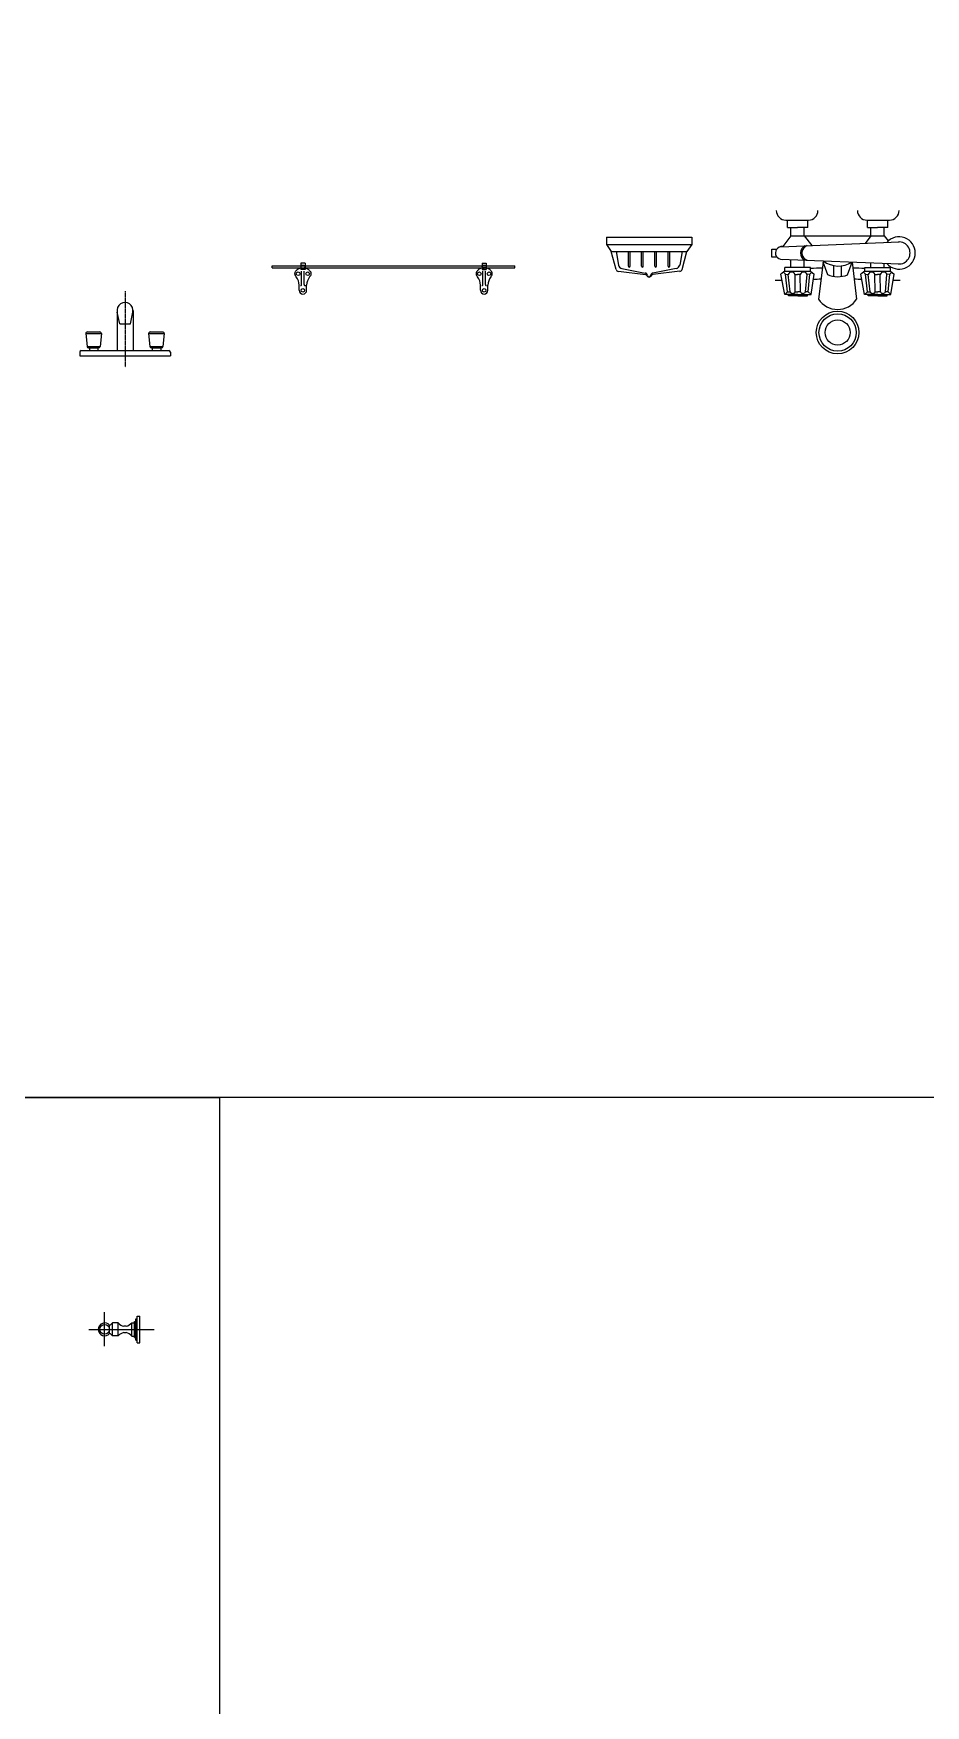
# Model space of a CAD drawing. Header units: inches. Extents: x -1249499 to 290957, y -589671 to 1013543.
# Drawn here: x -1053461 to -1051788, y 299878 to 303014 of the extents above; entities that cross this region are included whole.
import ezdxf

# ---------------------------------------------------------------- set-up
doc = ezdxf.new("R2010")
doc.units = ezdxf.units.IN
doc.header["$MEASUREMENT"] = 0
doc.linetypes.add('CENTER', pattern=[2, 1.25, -0.25, 0.25, -0.25])
for name, color, linetype in [('1BATH', 1, 'Continuous'), ('4', 4, 'Continuous'), ('7FUR', 4, 'Continuous'), ('ETC', 9, 'Continuous'), ('TOIL', 9, 'Continuous')]:
    doc.layers.add(name, color=color, linetype=linetype)

msp = doc.modelspace()

# ---------------------------------------------------------------- linework, layer by layer
at = {"color": 6}
msp.add_lwpolyline([(-1061085, 308188), (-1045914, 308188), (-1045914, 301019), (-1061085, 301019)], close=True, dxfattribs=at)
msp.add_lwpolyline([(-1061085, 301019), (-1053112.1, 301019), (-1053112.1, 297093.6), (-1061085, 297093.6)], close=True)
at = {"layer": '1BATH'}
for p, q in [((-1053327.4, 300552.6), (-1053327.4, 300615.9)), ((-1053356.8, 300583.9), (-1053234.8, 300583.9)), ((-1053318.2, 300576.2), (-1053318.2, 300591.5)), ((-1053302, 300595.9), (-1053312.8, 300595.9)), ((-1053312.8, 300571.9), (-1053312.8, 300595.9)), ((-1053302, 300571.9), (-1053302, 300595.9)), ((-1053287.2, 300589.9), (-1053291.6, 300589.9)), ((-1053276.4, 300596.3), (-1053271.4, 300596.3)), ((-1053276.4, 300571.4), (-1053276.4, 300596.3)), ((-1053271.4, 300598.9), (-1053268.9, 300598.9)), ((-1053271.4, 300568.9), (-1053271.4, 300598.9)), ((-1053268.9, 300603.9), (-1053266.4, 300603.9)), ((-1053268.9, 300563.9), (-1053268.9, 300603.9)), ((-1053266.4, 300608.9), (-1053261.4, 300608.9)), ((-1053266.4, 300558.9), (-1053266.4, 300608.9)), ((-1053261.4, 300558.9), (-1053261.4, 300608.9)), ((-1053302, 300571.9), (-1053312.8, 300571.9)), ((-1053291.6, 300577.9), (-1053287.2, 300577.9)), ((-1053276.4, 300571.4), (-1053271.4, 300571.4)), ((-1053271.4, 300568.9), (-1053268.9, 300568.9)), ((-1053268.9, 300563.9), (-1053266.4, 300563.9)), ((-1053266.4, 300558.9), (-1053261.4, 300558.9))]:
    msp.add_line(p, q, dxfattribs=at)
msp.add_circle((-1053327.4, 300583.9), 9, dxfattribs=at)
for centre, radius, start, end in [((-1053327.4, 300583.9), 12, 39.7788, 320.2212), ((-1053326.2, 300607.1), 17.5, 297.2378, 320.0303), ((-1053288.6, 300607.1), 17.5, 219.9697, 260.0303), ((-1053290.2, 300607.1), 17.5, 279.9697, 321.9038), ((-1053326.2, 300560.6), 17.5, 39.9697, 62.7622), ((-1053288.6, 300560.6), 17.5, 99.9697, 140.0303), ((-1053290.2, 300560.6), 17.5, 38.0962, 80.0303)]:
    msp.add_arc(centre, radius, start, end, dxfattribs=at)
at = {"layer": '4'}
for p, q in [((-1052049.7, 302664.2), (-1052007.5, 302664.2)), ((-1052046.9, 302650.4), (-1052046.9, 302664.2)), ((-1052046.9, 302650.4), (-1052027.7, 302650.4)), ((-1052040.2, 302635), (-1052040.2, 302650.4)), ((-1052008.5, 302650.4), (-1052027.7, 302650.4)), ((-1052015.2, 302635), (-1052015.2, 302650.4)), ((-1052008.5, 302650.4), (-1052008.5, 302664.2)), ((-1051897.6, 302664.2), (-1051855.4, 302664.2)), ((-1051896.9, 302650.4), (-1051896.9, 302664.2)), ((-1051896.9, 302650.4), (-1051877.7, 302650.4)), ((-1051890.2, 302635), (-1051890.2, 302650.4)), ((-1051858.5, 302650.4), (-1051877.7, 302650.4)), ((-1051865.2, 302635), (-1051865.2, 302650.4)), ((-1051858.5, 302650.4), (-1051858.5, 302664.2)), ((-1052058.9, 302614.4), (-1051837.4, 302623.2)), ((-1052040.2, 302635), (-1052055.7, 302614.5)), ((-1052040.2, 302635), (-1051865.2, 302635)), ((-1052015.2, 302635), (-1052001.3, 302616.7)), ((-1051890.2, 302635), (-1051901.1, 302620.6)), ((-1051865.2, 302635), (-1051857.7, 302625.1)), ((-1052076.2, 302594.4), (-1052076.2, 302609.9)), ((-1052076.2, 302609.9), (-1052066.9, 302609.9)), ((-1052066, 302594.4), (-1052076.2, 302594.4)), ((-1052058.9, 302590.7), (-1051837.4, 302582)), ((-1052040.2, 302575.5), (-1052040.2, 302590)), ((-1052015.2, 302575.5), (-1052015.2, 302589)), ((-1052051.6, 302568.6), (-1052059, 302562.8)), ((-1052052, 302524.9), (-1052059, 302562.8)), ((-1052054.1, 302566.7), (-1052050.6, 302562.9)), ((-1052003.8, 302575.5), (-1052051.6, 302575.5)), ((-1052051.6, 302568.6), (-1052051.6, 302575.5)), ((-1052051.6, 302568.6), (-1052003.8, 302568.6)), ((-1052046.7, 302529.4), (-1052050.6, 302562.9)), ((-1052050.6, 302562.9), (-1052045.3, 302562.4)), ((-1052041.6, 302529.9), (-1052045.3, 302562.4)), ((-1052032.2, 302529.4), (-1052032.6, 302562.4)), ((-1052032.6, 302562.4), (-1052027.7, 302562.4)), ((-1052022.8, 302562.4), (-1052027.7, 302562.4)), ((-1052022.4, 302529.4), (-1052022.8, 302562.4)), ((-1052013, 302529.9), (-1052010.1, 302562.4)), ((-1052004.8, 302562.9), (-1052010.1, 302562.4)), ((-1052007.8, 302529.4), (-1052004.8, 302562.9)), ((-1052001.3, 302566.7), (-1052004.8, 302562.9)), ((-1052003.8, 302568.6), (-1052003.8, 302575.5)), ((-1052003.8, 302568.6), (-1051996.4, 302562.8)), ((-1052002.6, 302524.9), (-1051996.4, 302562.8)), ((-1051979.9, 302585.4), (-1051988.5, 302516)), ((-1051971.3, 302561.5), (-1051979.9, 302585.4)), ((-1051959.8, 302558.4), (-1051959.8, 302578.3)), ((-1051945.6, 302558.4), (-1051945.6, 302578.3)), ((-1051934.1, 302561.5), (-1051925.5, 302585.4)), ((-1051925.5, 302585.4), (-1051917, 302516)), ((-1051901.6, 302568.6), (-1051909, 302562.8)), ((-1051902, 302524.9), (-1051909, 302562.8)), ((-1051904.1, 302566.7), (-1051900.6, 302562.9)), ((-1051901.6, 302568.6), (-1051901.6, 302575.5)), ((-1051901.6, 302575.5), (-1051853.8, 302575.5)), ((-1051901.6, 302568.6), (-1051853.8, 302568.6)), ((-1051896.7, 302529.4), (-1051900.6, 302562.9)), ((-1051900.6, 302562.9), (-1051895.3, 302562.4)), ((-1051891.6, 302529.9), (-1051895.3, 302562.4)), ((-1051890.2, 302575.5), (-1051890.2, 302584.1)), ((-1051882.2, 302529.4), (-1051882.6, 302562.4)), ((-1051882.6, 302562.4), (-1051877.7, 302562.4)), ((-1051872.8, 302562.4), (-1051877.7, 302562.4)), ((-1051872.4, 302529.4), (-1051872.8, 302562.4)), ((-1051865.2, 302575.5), (-1051865.2, 302583.1)), ((-1051863, 302529.9), (-1051860.1, 302562.4)), ((-1051854.8, 302562.9), (-1051860.1, 302562.4)), ((-1051857.8, 302529.4), (-1051854.8, 302562.9)), ((-1051851.3, 302566.7), (-1051854.8, 302562.9)), ((-1051853.8, 302568.6), (-1051853.8, 302575.5)), ((-1051853.8, 302568.6), (-1051846.4, 302562.8)), ((-1051852.6, 302524.9), (-1051846.4, 302562.8)), ((-1052052, 302524.9), (-1052046.7, 302529.4)), ((-1052027.3, 302524.9), (-1052052, 302524.9)), ((-1052046.7, 302529.4), (-1052041.3, 302529.4)), ((-1052045.1, 302522.4), (-1052045.1, 302524.9)), ((-1052032.2, 302529.4), (-1052027.3, 302529.4)), ((-1052022.4, 302529.4), (-1052027.3, 302529.4)), ((-1052027.3, 302524.9), (-1052002.6, 302524.9)), ((-1052007.8, 302529.4), (-1052013.3, 302529.4)), ((-1052009.5, 302522.4), (-1052009.5, 302524.9)), ((-1052002.6, 302524.9), (-1052007.8, 302529.4)), ((-1051902, 302524.9), (-1051896.7, 302529.4)), ((-1051877.3, 302524.9), (-1051902, 302524.9)), ((-1051896.7, 302529.4), (-1051891.3, 302529.4)), ((-1051895.1, 302522.4), (-1051895.1, 302524.9)), ((-1051882.2, 302529.4), (-1051877.3, 302529.4)), ((-1051872.4, 302529.4), (-1051877.3, 302529.4)), ((-1051877.3, 302524.9), (-1051852.6, 302524.9)), ((-1051857.8, 302529.4), (-1051863.3, 302529.4)), ((-1051859.5, 302522.4), (-1051859.5, 302524.9)), ((-1051852.6, 302524.9), (-1051857.8, 302529.4)), ((-1052027.3, 302522.4), (-1052045.1, 302522.4)), ((-1052027.3, 302522.4), (-1052009.5, 302522.4)), ((-1051877.3, 302522.4), (-1051895.1, 302522.4)), ((-1051877.3, 302522.4), (-1051859.5, 302522.4))]:
    msp.add_line(p, q, dxfattribs=at)
for radius in [40, 35, 23.5]:
    msp.add_circle((-1051952.7, 302453.4), radius, dxfattribs=at)
for centre, radius, start, end in [((-1052049.7, 302682.2), 18, 180, 270), ((-1052007.5, 302682.2), 18, 270, 0), ((-1051897.6, 302682.2), 18, 180, 270), ((-1051855.4, 302682.2), 18, 270, 0), ((-1051837.4, 302602.6), 30.3, 220.4452, 139.5548), ((-1051837.4, 302602.6), 20.6, 265.4735, 94.5265), ((-1052057.3, 302602.6), 12, 82.5183, 272.9551), ((-1052006.8, 302602.3), 15.4, 115.474, 240.6116), ((-1052005.2, 302602.6), 14.5, 107.7138, 252.2862), ((-1051951, 302625.5), 47.5, 233.0164, 302.4571), ((-1052039, 302560.1), 6.74, 19.9748, 160.0252), ((-1052016.4, 302560.1), 6.74, 19.9748, 160.0252), ((-1051952.7, 300574.2), 2000, 90.8197, 91.4635), ((-1051952.1, 302605.5), 47.5, 245.8531, 292.2851), ((-1051952.7, 300574.2), 2000, 88.5365, 89.1803), ((-1051889, 302560.1), 6.74, 19.9748, 160.0252), ((-1051866.4, 302560.1), 6.74, 19.9748, 160.0252), ((-1051952.7, 300053.4), 2500, 92.3879, 92.6922), ((-1052036.8, 302532.1), 5.27, 204.695, 329.7227), ((-1052017.8, 302532.1), 5.27, 210.2773, 335.305), ((-1051952.7, 300053.4), 2500, 90.7145, 91.0381), ((-1051952.7, 300053.4), 2500, 88.9568, 89.2855), ((-1051886.8, 302532.1), 5.27, 204.695, 329.7227), ((-1051867.8, 302532.1), 5.27, 210.2773, 335.305), ((-1051952.7, 300053.4), 2500, 87.3078, 87.6062), ((-1051952.7, 302539.3), 42.6, 213.0072, 326.9928)]:
    msp.add_arc(centre, radius, start, end, dxfattribs=at)
at = {"layer": '7FUR', "color": 1, "linetype": 'CENTER'}
msp.add_line((-1053289.2, 302530.7), (-1053289.2, 302388.5), dxfattribs=at)
at = {"layer": 'ETC', "color": 4}
for p, q in [((-1053304.2, 302494.6), (-1053304.2, 302419.6)), ((-1053299.2, 302469.6), (-1053303.9, 302491.5)), ((-1053279.2, 302469.6), (-1053274.5, 302491.5)), ((-1053274.2, 302494.6), (-1053274.2, 302419.6)), ((-1053299.2, 302469.6), (-1053279.2, 302469.6)), ((-1053362.8, 302451.3), (-1053360.4, 302427.3)), ((-1053362.8, 302451.3), (-1053333.5, 302451.3)), ((-1053359.8, 302454.6), (-1053336.5, 302454.6)), ((-1053333.5, 302451.3), (-1053335.9, 302427.3)), ((-1053245, 302451.3), (-1053215.6, 302451.3)), ((-1053245, 302451.3), (-1053242.6, 302427.3)), ((-1053242, 302454.6), (-1053218.6, 302454.6)), ((-1053215.6, 302451.3), (-1053218, 302427.3)), ((-1053374.2, 302416.6), (-1053374.2, 302409.6)), ((-1053374.2, 302409.6), (-1053204.2, 302409.6)), ((-1053371.2, 302419.6), (-1053207.2, 302419.6)), ((-1053360.4, 302427.3), (-1053335.9, 302427.3)), ((-1053357.4, 302424.6), (-1053338.9, 302424.6)), ((-1053356.1, 302424.6), (-1053356.1, 302419.6)), ((-1053340.1, 302424.6), (-1053340.1, 302419.6)), ((-1053242.6, 302427.3), (-1053218, 302427.3)), ((-1053239.6, 302424.6), (-1053221, 302424.6)), ((-1053238.3, 302424.6), (-1053238.3, 302419.6)), ((-1053222.3, 302424.6), (-1053222.3, 302419.6)), ((-1053204.2, 302416.6), (-1053204.2, 302409.6))]:
    msp.add_line(p, q, dxfattribs=at)
for centre, radius, start, end in [((-1053289.2, 302494.6), 15, 347.9469, 192.0531), ((-1053359.8, 302451.6), 3, 90, 185.7106), ((-1053336.5, 302451.6), 3, 354.2894, 90), ((-1053242, 302451.6), 3, 90, 185.7106), ((-1053218.6, 302451.6), 3, 354.2894, 90), ((-1053371.2, 302416.6), 3, 90, 180), ((-1053357.4, 302427.6), 3, 185.7106, 270), ((-1053338.9, 302427.6), 3, 270, 354.2894), ((-1053239.6, 302427.6), 3, 185.7106, 270), ((-1053221, 302427.6), 3, 270, 354.2894), ((-1053207.2, 302416.6), 3, 0, 90)]:
    msp.add_arc(centre, radius, start, end, dxfattribs=at)
at = {"layer": 'TOIL'}
for p, q in [((-1052386.3, 302632.5), (-1052226.3, 302632.5)), ((-1052386.3, 302632.5), (-1052386.3, 302618.5)), ((-1052386.3, 302618.5), (-1052226.3, 302618.5)), ((-1052386.3, 302618.5), (-1052377.3, 302605.5)), ((-1052226.3, 302618.5), (-1052235.3, 302605.5)), ((-1052226.3, 302632.5), (-1052226.3, 302618.5)), ((-1052377.3, 302605.5), (-1052235.3, 302605.5)), ((-1052368.2, 302571.8), (-1052377.3, 302605.5)), ((-1052368.3, 302605.5), (-1052363.7, 302579.8)), ((-1052345.1, 302577.8), (-1052345.1, 302605.5)), ((-1052341.9, 302577.8), (-1052341.9, 302605.5)), ((-1052320.3, 302577.8), (-1052320.3, 302605.5)), ((-1052317.1, 302577.8), (-1052317.1, 302605.5)), ((-1052295.5, 302577.8), (-1052295.5, 302605.5)), ((-1052292.3, 302577.8), (-1052292.3, 302605.5)), ((-1052270.7, 302577.8), (-1052270.7, 302605.5)), ((-1052267.5, 302577.8), (-1052267.5, 302605.5)), ((-1052244.3, 302605.5), (-1052248.9, 302579.8)), ((-1052244.4, 302571.8), (-1052235.3, 302605.5)), ((-1053013.1, 302578.6), (-1052558.1, 302578.6)), ((-1053013.1, 302574.6), (-1053013.1, 302578.6)), ((-1053013.1, 302574.6), (-1052558.1, 302574.6)), ((-1052951.6, 302583.6), (-1052959.6, 302583.6)), ((-1052959.6, 302583.6), (-1052959.6, 302571.7)), ((-1052951.6, 302571.7), (-1052959.6, 302571.7)), ((-1052958.1, 302543.3), (-1052958.1, 302568.5)), ((-1052953.1, 302543.3), (-1052953.1, 302568.5)), ((-1052951.6, 302583.6), (-1052951.6, 302571.7)), ((-1052943, 302557.7), (-1052942.9, 302557.6)), ((-1052628.1, 302557.7), (-1052628.2, 302557.6)), ((-1052619.6, 302583.6), (-1052619.6, 302571.7)), ((-1052619.6, 302583.6), (-1052611.6, 302583.6)), ((-1052619.6, 302571.7), (-1052611.6, 302571.7)), ((-1052618.1, 302543.3), (-1052618.1, 302568.5)), ((-1052613.1, 302543.3), (-1052613.1, 302568.5)), ((-1052611.6, 302583.6), (-1052611.6, 302571.7)), ((-1052558.1, 302574.6), (-1052558.1, 302578.6)), ((-1052363.9, 302568.2), (-1052313.2, 302562.3)), ((-1052357.3, 302573.4), (-1052313.4, 302565)), ((-1052248.7, 302568.2), (-1052299.4, 302562.3)), ((-1052255.3, 302573.4), (-1052299.2, 302565)), ((-1052962.6, 302532.6), (-1052962.6, 302542.5)), ((-1052948.6, 302532.6), (-1052948.6, 302542.5)), ((-1052622.6, 302532.6), (-1052622.6, 302542.5)), ((-1052608.6, 302532.6), (-1052608.6, 302542.5))]:
    msp.add_line(p, q, dxfattribs=at)
for points in [[(-1052968.1, 302557.6, -0.051645), (-1052969.5, 302559.6, -0.129253), (-1052970.6, 302563.6, -0.129253), (-1052969.5, 302567.7, -0.10637), (-1052966.2, 302571.4, -0.084664), (-1052961.5, 302573.8, -0.073859), (-1052955.6, 302574.6, -0.073859)], [(-1052955.6, 302574.6, -0.073859), (-1052949.7, 302573.8, -0.084664), (-1052945, 302571.4, -0.10637), (-1052941.6, 302567.7, -0.129253), (-1052940.6, 302563.6, -0.129253), (-1052941.6, 302559.6, -0.051645), (-1052943.1, 302557.6, -0.084664)], [(-1052615.6, 302574.6, 0.073859), (-1052621.5, 302573.8, 0.084664), (-1052626.2, 302571.4, 0.10637), (-1052629.5, 302567.7, 0.129253), (-1052630.6, 302563.6, 0.129253), (-1052629.5, 302559.6, 0.051645), (-1052628.1, 302557.6, 0.084664)], [(-1052603.1, 302557.6, 0.051645), (-1052601.6, 302559.6, 0.129253), (-1052600.6, 302563.6, 0.129253), (-1052601.6, 302567.7, 0.10637), (-1052605, 302571.4, 0.084664), (-1052609.7, 302573.8, 0.073859), (-1052615.6, 302574.6, 0.073859)]]:
    msp.add_lwpolyline(points, format="xyb", dxfattribs=at)
for centre, radius in [((-1052964.6, 302563.6), 3.32), ((-1052955.6, 302576.4), 3.51), ((-1052946.6, 302563.6), 3.32), ((-1052624.6, 302563.6), 3.32), ((-1052615.6, 302576.4), 3.51), ((-1052606.6, 302563.6), 3.32), ((-1052955.6, 302532.6), 3.32), ((-1052615.6, 302532.6), 3.32)]:
    msp.add_circle(centre, radius, dxfattribs=at)
for centre, radius, start, end in [((-1052985.6, 302542.5), 23, 0, 40.944), ((-1052925.6, 302542.5), 23, 139.056, 180), ((-1052645.6, 302542.5), 23, 0, 40.944), ((-1052585.6, 302542.5), 23, 139.056, 180), ((-1052363.4, 302573.1), 5, 195.124, 263.4537), ((-1052355.8, 302581.3), 8, 190.1857, 259.1871), ((-1052343.5, 302577.8), 1.56, 180, 0), ((-1052318.7, 302577.8), 1.56, 180, 0), ((-1052314.3, 302560.1), 5, 3.5372, 79.1871), ((-1052313.6, 302559.4), 3, 22.9978, 83.4537), ((-1052306.3, 302562.4), 4.9, 202.9978, 270), ((-1052306.3, 302560.6), 3.06, 183.5372, 270), ((-1052306.3, 302562.4), 4.9, 270, 337.0022), ((-1052306.3, 302560.6), 3.06, 270, 356.4628), ((-1052298.3, 302560.1), 5, 100.8129, 176.4628), ((-1052299, 302559.4), 3, 96.5463, 157.0022), ((-1052293.9, 302577.8), 1.56, 180, 0), ((-1052269.1, 302577.8), 1.56, 180, 0), ((-1052256.8, 302581.3), 8, 280.8129, 349.8143), ((-1052249.2, 302573.1), 5, 276.5463, 344.876), ((-1052955.6, 302532.6), 7, 180, 0), ((-1052959.9, 302543.2), 1.84, 261.6875, 3.532), ((-1052951.2, 302543.2), 1.84, 176.468, 278.3125), ((-1052615.6, 302532.6), 7, 180, 0), ((-1052619.9, 302543.2), 1.84, 261.6875, 3.532), ((-1052611.2, 302543.2), 1.84, 176.468, 278.3125)]:
    msp.add_arc(centre, radius, start, end, dxfattribs=at)

doc.saveas('drawing.dxf')
